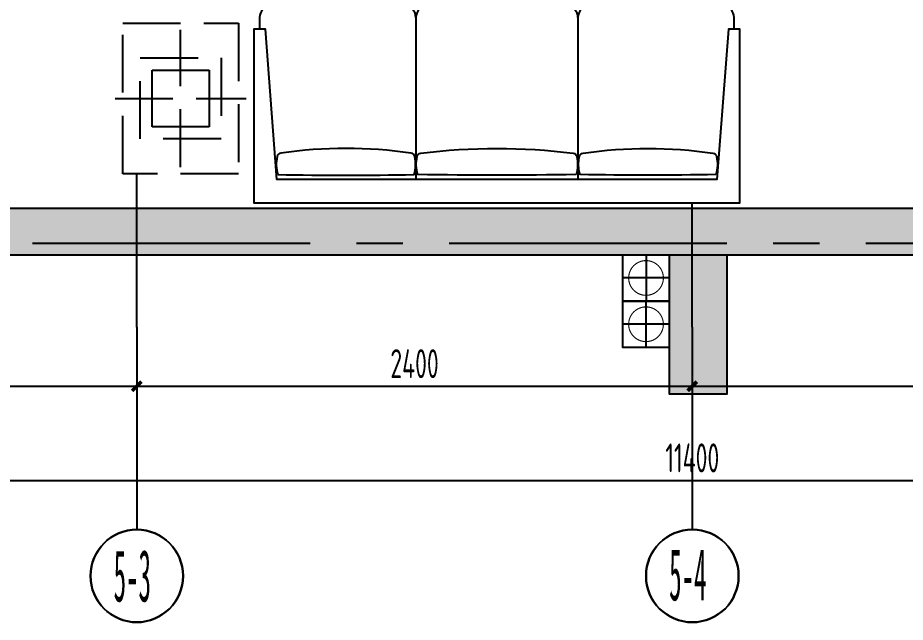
# Model space of a CAD drawing. Header units: millimetres. Extents: x -187744 to 2148, y -49419 to 6550.
# Drawn here: x -31707 to -27873, y -16749 to -14138 of the extents above; entities that cross this region are included whole.
import ezdxf
from ezdxf.enums import TextEntityAlignment as Align

# ---------------------------------------------------------------- set-up
doc = ezdxf.new("R2010")
doc.units = ezdxf.units.MM
doc.header["$LTSCALE"] = 1000
doc.header["$MEASUREMENT"] = 0
doc.set_wipeout_variables(frame=1)
for name, pattern in [('B1户型$0$DASH', [0.35, 0.25, -0.1]), ('CONTINOUS', [0]), ('M-CENTER', [1.8, 1.2, -0.2, 0.2, -0.2])]:
    doc.linetypes.add(name, pattern=pattern)
doc.layers.get('Defpoints').update_dxf_attribs({"color": 136})
for name, color, linetype in [('-F废水立管', 30, 'F废水50'), ('-Y雨水立管', 3, 'Y雨水50'), ('1#f35层以上墙柱-col_建筑$0$1#f35层以上墙柱-col$0$Col_1#_2F$0$0q-柱0', 3, 'Continuous'), ('1#f35层以上墙柱-col_建筑$0$1#f35层以上墙柱-col$0$Col_1#_2F$0$0q-柱填充', 251, 'Continuous'), ('A-AXIS', 150, 'Continuous'), ('A-DIM', 44, 'Continuous'), ('AXIS', 150, 'Continuous'), ('AXIS_TEXT', 50, 'Continuous'), ('B1户型$0$FURNITURE', 9, 'B1户型$0$DASH'), ('B1户型$0$WALL', 2, 'Continuous'), ('DOTE', 138, 'M-CENTER'), ('WALL', 160, 'Continuous'), ('轴字', 7, 'Continuous')]:
    doc.layers.add(name, color=color, linetype=linetype)
doc.layers.add('-给排水辅助线', color=201, linetype='Continuous', plot=False)
doc.styles.add('-linetext', font='(hs)华森字母.shx', dxfattribs={"width": 0.6, "bigfont": '(hs)华森汉字.shx'})
doc.styles.add('COMPLEX', font='COMPLEX')
doc.styles.add('H-DIM', font='archs.shx', dxfattribs={"width": 0.7})
doc.styles.add('S-黑体', font='simhei.ttf')
doc.linetypes.add('F废水50', pattern='A,50,-1,["F",-linetext,S=1.5,R=0,X=-0.75,Y=-0.75],-1', length=52)
doc.linetypes.add('Y雨水50', pattern='A,50,-1,["Y",-linetext,S=1.5,R=0,X=-0.75,Y=-0.75],-1', length=52)
doc.dimstyles.new('H_DIM_1', dxfattribs={"dimscale": 0, "dimtxt": 2.5, "dimasz": 0.8, "dimexe": 2, "dimexo": 1.5, "dimgap": 0.6, "dimtad": 1, "dimdec": 0, "dimzin": 12, "dimdsep": 46, "dimtxsty": 'H-DIM', "dimblk": 'ARCHTICK', "dimcen": 0.125, "dimclrd": 44, "dimclre": 44, "dimclrt": 50, "dimadec": 0, "dimazin": 0, "dimtfac": 1, "dimtdec": 0, "dimtix": 1, "dimtmove": 2, "dimatfit": 3, "dimldrblk": 'ARCHTICK', "dimfxl": 1, "dimtvp": 1, "dimtolj": 1, "dimtzin": 0, "dimarcsym": 0})

# ---------------------------------------------------------------- blocks, each defined once
blk = doc.blocks.new('_ArchTick')
at = {"color": 0, "linetype": 'ByBlock', "const_width": 0.4}
blk.add_lwpolyline([(-0.5, -0.5), (0.5, 0.5)], dxfattribs=at)
blk = doc.blocks.new('*D36')
at = {"layer": 'A-DIM', "color": 44, "lineweight": -2, "transparency": 16777216}
for p, q in [((-5792.1, -4461.9), (-5792.1, -5149.7)), ((5607.9, -4461.9), (5607.9, -5149.7)), ((-5792.1, -5049.7), (5607.9, -5049.7))]:
    blk.add_line(p, q, dxfattribs=at)
at = {"layer": 'Defpoints', "color": 0, "transparency": 16777216}
for p in [(-5792.1, -4386.9), (5607.9, -4386.9), (5607.9, -5049.7)]:
    blk.add_point(p, dxfattribs=at)
at = {"layer": 'A-DIM', "color": 44, "lineweight": -2, "transparency": 16777216, "xscale": 40, "yscale": 40, "zscale": 40, "rotation": 180}
blk.add_blockref('_ArchTick', (-5792.1, -5049.7), dxfattribs=at)
at = {"layer": 'A-DIM', "color": 44, "lineweight": -2, "transparency": 16777216, "xscale": 40, "yscale": 40, "zscale": 40}
blk.add_blockref('_ArchTick', (5607.9, -5049.7), dxfattribs=at)
at = {"layer": 'A-DIM', "color": 50, "transparency": 16777216, "insert": (-92.1, -4952), "char_height": 125, "attachment_point": 5, "style": 'H-DIM'}
blk.add_mtext('\\A1;11400', dxfattribs=at)
blk = doc.blocks.new('*D35')
at = {"layer": 'A-DIM', "color": 44, "lineweight": -2, "transparency": 16777216}
for p, q in [((-5792.1, -4461.9), (-5792.1, -4742.7)), ((-2492.1, -4461.9), (-2492.1, -4742.7)), ((-5792.1, -4642.7), (-2492.1, -4642.7))]:
    blk.add_line(p, q, dxfattribs=at)
at = {"layer": 'Defpoints', "color": 0, "transparency": 16777216}
for p in [(-5792.1, -4386.9), (-2492.1, -4386.9), (-2492.1, -4642.7)]:
    blk.add_point(p, dxfattribs=at)
at = {"layer": 'A-DIM', "color": 44, "lineweight": -2, "transparency": 16777216, "xscale": 40, "yscale": 40, "zscale": 40, "rotation": 180}
blk.add_blockref('_ArchTick', (-5792.1, -4642.7), dxfattribs=at)
at = {"layer": 'A-DIM', "color": 44, "lineweight": -2, "transparency": 16777216, "xscale": 40, "yscale": 40, "zscale": 40}
blk.add_blockref('_ArchTick', (-2492.1, -4642.7), dxfattribs=at)
at = {"layer": 'A-DIM', "color": 50, "transparency": 16777216, "insert": (-4142.1, -4550.2), "char_height": 125, "attachment_point": 5, "style": 'H-DIM'}
blk.add_mtext('\\A1;3300', dxfattribs=at)
blk = doc.blocks.new('*D34')
at = {"layer": 'A-DIM', "color": 44, "lineweight": -2, "transparency": 16777216}
for p, q in [((-2492.1, -4461.9), (-2492.1, -4742.7)), ((-92.1, -4461.9), (-92.1, -4742.7)), ((-2492.1, -4642.7), (-92.1, -4642.7))]:
    blk.add_line(p, q, dxfattribs=at)
at = {"layer": 'Defpoints', "color": 0, "transparency": 16777216}
for p in [(-2492.1, -4386.9), (-92.1, -4386.9), (-92.1, -4642.7)]:
    blk.add_point(p, dxfattribs=at)
at = {"layer": 'A-DIM', "color": 44, "lineweight": -2, "transparency": 16777216, "xscale": 40, "yscale": 40, "zscale": 40, "rotation": 180}
blk.add_blockref('_ArchTick', (-2492.1, -4642.7), dxfattribs=at)
at = {"layer": 'A-DIM', "color": 44, "lineweight": -2, "transparency": 16777216, "xscale": 40, "yscale": 40, "zscale": 40}
blk.add_blockref('_ArchTick', (-92.1, -4642.7), dxfattribs=at)
at = {"layer": 'A-DIM', "color": 50, "transparency": 16777216, "insert": (-1292.1, -4545), "char_height": 125, "attachment_point": 5, "style": 'H-DIM'}
blk.add_mtext('\\A1;2400', dxfattribs=at)
blk = doc.blocks.new('*D33')
at = {"layer": 'A-DIM', "color": 44, "lineweight": -2, "transparency": 16777216}
for p, q in [((-92.1, -4461.9), (-92.1, -4742.7)), ((2807.9, -4461.9), (2807.9, -4742.7)), ((-92.1, -4642.7), (2807.9, -4642.7))]:
    blk.add_line(p, q, dxfattribs=at)
at = {"layer": 'Defpoints', "color": 0, "transparency": 16777216}
for p in [(-92.1, -4386.9), (2807.9, -4386.9), (2807.9, -4642.7)]:
    blk.add_point(p, dxfattribs=at)
at = {"layer": 'A-DIM', "color": 44, "lineweight": -2, "transparency": 16777216, "xscale": 40, "yscale": 40, "zscale": 40, "rotation": 180}
blk.add_blockref('_ArchTick', (-92.1, -4642.7), dxfattribs=at)
at = {"layer": 'A-DIM', "color": 44, "lineweight": -2, "transparency": 16777216, "xscale": 40, "yscale": 40, "zscale": 40}
blk.add_blockref('_ArchTick', (2807.9, -4642.7), dxfattribs=at)
at = {"layer": 'A-DIM', "color": 50, "transparency": 16777216, "insert": (1357.9, -4547.6), "char_height": 125, "attachment_point": 5, "style": 'H-DIM'}
blk.add_mtext('\\A1;2900', dxfattribs=at)
blk = doc.blocks.new('_AXISO')
blk.add_circle((0, 0), 0.5)
at = {"layer": 'AXIS_TEXT', "style": 'COMPLEX', "width": 1.041667}
blk.add_attdef('A', text='', height=0.56, dxfattribs=at).set_placement((-0.25, -0.28), (0.25, -0.28), align=Align.FIT)
blk = doc.blocks.new('gslg002')
at = {"layer": '-给排水辅助线', "color": 251, "linetype": 'ByBlock'}
blk.add_lwpolyline([(28960.9, 54333.3), (29160.9, 54333.3), (29160.9, 54533.3), (28960.9, 54533.3)], close=True, dxfattribs=at)
at = {"layer": '-给排水辅助线', "linetype": 'ByBlock'}
for points in [[(29060.9, 54333.3), (29060.9, 54533.3)], [(28960.9, 54433.3), (29160.9, 54433.3)]]:
    blk.add_lwpolyline(points, dxfattribs=at)
at = {"const_width": 4.69}
blk.add_lwpolyline([(28985.9, 54433.3, 1), (29135.9, 54433.3, 1)], format="xyb", close=True, dxfattribs=at)
blk = doc.blocks.new('B1户型$0$A$C2A9069A9')
at = {"linetype": 'ByBlock'}
blk.add_wipeout([(650, 0), (650, 500), (0, 500), (0, 0)], dxfattribs=at).dxf.layer = 'B1户型$0$FURNITURE'
at = {"layer": 'B1户型$0$FURNITURE', "linetype": 'ByBlock'}
blk.add_lwpolyline([(650, 0), (650, 500), (0, 500), (0, 0)], close=True, dxfattribs=at)
at = {"linetype": 'ByBlock'}
blk.add_wipeout([(150, 75), (150, 425), (500, 425), (500, 75)], dxfattribs=at).dxf.layer = 'B1户型$0$FURNITURE'
at = {"layer": 'B1户型$0$FURNITURE', "linetype": 'ByBlock'}
for p, q in [((325, -33.2), (325, 533.2)), ((28.1, 250), (621.9, 250))]:
    blk.add_line(p, q, dxfattribs=at)
for points in [[(500, 75), (500, 425), (150, 425), (150, 75)], [(447.5, 127.5), (447.5, 372.5), (202.5, 372.5), (202.5, 127.5)]]:
    blk.add_lwpolyline(points, close=True, dxfattribs=at)
blk = doc.blocks.new('B1户型$0$做成ACAD TuKuai0305')
blk.add_wipeout([(84, 135.7), (84, 885.7), (2184, 885.7), (2184, 135.7), (2159, 135.7), (2158.8, 80.9), (2147.1, 53.2), (2113.2, 35.8), (1534, 35.7), (1498.6, 50.3), (1484.9, 76.2), (1469.4, 50.3), (1443.5, 36.6), (828, 36), (798.6, 50.3), (785, 75.7), (769.4, 50.3), (738.9, 35.9), (159, 35.7), (140.6, 39.2), (123.6, 50.3), (112, 68.6), (109, 83.7), (109, 135.7)]).dxf.layer = 'B1户型$0$FURNITURE'
at = {"layer": 'B1户型$0$FURNITURE', "linetype": 'Continuous', "lineweight": -2}
blk.add_lwpolyline([(1134, 35.7), (1127.2, 35.7), (834, 35.7, -0.414214), (784, 85.7, -0.414214), (734, 35.7), (159, 35.7, -0.414214), (109, 85.7), (109, 135.7), (84, 135.7), (84, 885.7), (1134, 885.7), (2184, 885.7), (2184, 135.7), (2159, 135.7), (2159, 85.7, -0.414214), (2109, 35.7), (1534, 35.7, -0.414214), (1484, 85.7, -0.414214), (1434, 35.7), (1140.8, 35.7)], format="xyb", close=True, dxfattribs=at)
at = {"layer": 'B1户型$0$FURNITURE', "linetype": 'Continuous'}
for points in [[(84, 885.7), (2184, 885.7), (2184, 135.7), (2134, 135.7), (2084, 785.9), (184, 785.9), (134, 135.7), (84, 135.7), (84, 885.7)], [(784, 85.7), (784.1, 785.9)], [(1484, 85.7), (1484.1, 785.9)]]:
    blk.add_lwpolyline(points, dxfattribs=at)
for points in [[(187.3, 764.3, -0.008996), (776.3, 764.3, -0.12873), (778.8, 686.1, -0.310462), (763.3, 671.8, -0.072657), (200.2, 671.8, -0.310462), (184.7, 686.1, -0.12873), (187.3, 764.3, -0.746294)], [(1476.2, 764.3, 0.007743), (791.8, 764.3, 0.12873), (789.3, 686.1, 0.310462), (804.8, 671.8, 0.062134), (1463.2, 671.8, 0.310462), (1478.7, 686.1, 0.12873), (1476.2, 764.3, 0.746294)], [(2080.3, 764.3, 0.009023), (1493, 764.3, 0.12873), (1490.5, 686.1, 0.310462), (1506, 671.8, 0.072882), (2067.4, 671.8, 0.310462), (2082.9, 686.1, 0.12873), (2080.3, 764.3, 0.746294)]]:
    blk.add_lwpolyline(points, format="xyb", dxfattribs=at)
blk = doc.blocks.new('B1柱子')
at = {"layer": '1#f35层以上墙柱-col_建筑$0$1#f35层以上墙柱-col$0$Col_1#_2F$0$0q-柱填充'}
h = blk.add_hatch(color=256, dxfattribs=at)
h.dxf.hatch_style = 1
h.paths.add_polyline_path([(615891.3, 91934.4), (615891.3, 91334.4), (619191.3, 91334.4), (619191.3, 90734.4), (619441.3, 90734.4), (619441.3, 91334.4), (622291.3, 91334.4), (622291.3, 91534.5), (616141.3, 91534.4), (616141.3, 91934.4)])
at = {"layer": '1#f35层以上墙柱-col_建筑$0$1#f35层以上墙柱-col$0$Col_1#_2F$0$0q-柱0'}
blk.add_lwpolyline([(619191.3, 91334.4), (619191.3, 90734.4), (619441.3, 90734.4), (619441.3, 91334.4)], dxfattribs=at)
at = {"layer": 'WALL'}
blk.add_lwpolyline([(615891.3, 91934.4), (615891.3, 91334.4), (619191.3, 91334.4), (619191.3, 90734.4), (619441.3, 90734.4), (619441.3, 91334.4), (622291.3, 91334.4), (622291.3, 91534.5), (616141.3, 91534.4), (616141.3, 91934.4)], close=True, dxfattribs=at)
at = {"layer": '-F废水立管', "linetype": 'CONTINOUS', "ltscale": 10, "xscale": -1}
blk.add_blockref('gslg002', (648152.2, 36601.1), dxfattribs=at)
at = {"layer": '-Y雨水立管', "linetype": 'CONTINOUS', "ltscale": 10, "xscale": -1, "rotation": 90}
blk.add_blockref('gslg002', (673524.6, 120295.2), dxfattribs=at)
blk = doc.blocks.new('QBLOCK2019073115112111')
for centre in [(-2492.1, -5461.9), (-2492.1, -5461.9), (-92.1, -5461.9), (-92.1, -5461.9)]:
    blk.add_circle(centre, 200)
at = {"layer": 'AXIS'}
for p, q in [((-2492.1, -4386.9), (-2492.1, -5261.9)), ((-92.1, -4386.9), (-92.1, -5261.9))]:
    blk.add_line(p, q, dxfattribs=at)
at = {"layer": 'DOTE'}
for p, q in [((-2492.1, -4386.9), (-2492.1, 4572.4)), ((-92.1, -4386.9), (-92.1, 4572.4)), ((-6542.9, -4024.9), (6625.8, -4024.9))]:
    blk.add_line(p, q, dxfattribs=at)
at = {"layer": 'A-AXIS'}
ref = blk.add_blockref('_AXISO', (-2492.1, -5461.9), dxfattribs=dict(at, xscale=-400, yscale=400, zscale=400, rotation=180))
ref.add_attrib('A', '5-3', dxfattribs={"layer": '轴字', "color": 2, "height": 224, "style": 'S-黑体', "width": 0.333659}).set_placement((-2592.1, -5572.7), (-2430.8, -5572.7), align=Align.FIT)
ref = blk.add_blockref('_AXISO', (-92.1, -5461.9), dxfattribs=dict(at, xscale=-400, yscale=400, zscale=400, rotation=180))
ref.add_attrib('A', '5-4', dxfattribs={"layer": '轴字', "color": 2, "height": 224, "style": 'S-黑体', "width": 0.333659}).set_placement((-192.1, -5567.6), (-30.8, -5567.6), align=Align.FIT)
at = {"layer": 'AXIS_TEXT', "style": 'COMPLEX', "width": 1.041667}
for p, p2 in [((-5892.1, 5527.8), (-5692.1, 5527.8)), ((-5892.1, 5527.8), (-5692.1, 5527.8)), ((-5192.1, 5527.8), (-4992.1, 5527.8)), ((-5192.1, 5527.8), (-4992.1, 5527.8)), ((-3492.1, 5527.8), (-3292.1, 5527.8)), ((-3492.1, 5527.8), (-3292.1, 5527.8)), ((-2592.1, 5527.8), (-2392.1, 5527.8)), ((-2592.1, 5527.8), (-2392.1, 5527.8)), ((-192.1, 5527.8), (7.9, 5527.8)), ((-192.1, 5527.8), (7.9, 5527.8)), ((2707.9, 5527.8), (2907.9, 5527.8)), ((2707.9, 5527.8), (2907.9, 5527.8)), ((4507.9, 5527.8), (4707.9, 5527.8)), ((4507.9, 5527.8), (4707.9, 5527.8)), ((5507.9, 5527.8), (5707.9, 5527.8)), ((5507.9, 5527.8), (5707.9, 5527.8)), ((-7660.5, 3713.1), (-7460.5, 3713.1)), ((-7660.5, 3713.1), (-7460.5, 3713.1)), ((7521.1, 3713.1), (7521.6, 3713.1)), ((7521.1, 3713.1), (7521.6, 3713.1)), ((-7660.5, 2463.1), (-7460.5, 2463.1)), ((-7660.5, 2463.1), (-7460.5, 2463.1)), ((7521.1, 2463.1), (7521.6, 2463.1)), ((7521.1, 2463.1), (7521.6, 2463.1)), ((-7660.5, 1413.1), (-7460.5, 1413.1)), ((-7660.5, 1413.1), (-7460.5, 1413.1)), ((7521.1, 1413.1), (7521.6, 1413.1)), ((7521.1, 1413.1), (7521.6, 1413.1)), ((-7660.5, 263.1), (-7460.5, 263.1)), ((-7660.5, 263.1), (-7460.5, 263.1)), ((7521.1, 263.1), (7521.6, 263.1)), ((7521.1, 263.1), (7521.6, 263.1)), ((-7660.5, -736.9), (-7460.5, -736.9)), ((-7660.5, -736.9), (-7460.5, -736.9)), ((7521.1, -736.9), (7521.6, -736.9)), ((7521.1, -736.9), (7521.6, -736.9)), ((-7660.5, -1436.9), (-7460.5, -1436.9)), ((-7660.5, -1436.9), (-7460.5, -1436.9)), ((7521.1, -1436.9), (7521.6, -1436.9)), ((7521.1, -1436.9), (7521.6, -1436.9)), ((-7660.5, -2536.9), (-7460.5, -2536.9)), ((-7660.5, -2536.9), (-7460.5, -2536.9)), ((7521.1, -2536.9), (7521.6, -2536.9)), ((7521.1, -2536.9), (7521.6, -2536.9)), ((-7660.5, -4136.9), (-7460.5, -4136.9)), ((-7660.5, -4136.9), (-7460.5, -4136.9)), ((7521.1, -4136.9), (7521.6, -4136.9)), ((7521.1, -4136.9), (7521.6, -4136.9)), ((-5892.1, -5349.9), (-5891.6, -5349.9)), ((-5892.1, -5349.9), (-5891.6, -5349.9)), ((-5192.1, -5349.9), (-5191.6, -5349.9)), ((-5192.1, -5349.9), (-5191.6, -5349.9)), ((-3492.1, -5351.1), (-3491.6, -5351.1)), ((-3492.1, -5351.1), (-3491.6, -5351.1)), ((-2592.1, -5349.9), (-2591.6, -5349.9)), ((-2592.1, -5349.9), (-2591.6, -5349.9)), ((-192.1, -5349.9), (-191.6, -5349.9)), ((-192.1, -5349.9), (-191.6, -5349.9)), ((2707.9, -5349.9), (2708.4, -5349.9)), ((2707.9, -5349.9), (2708.4, -5349.9)), ((4507.9, -5349.9), (4508.4, -5349.9)), ((4507.9, -5349.9), (4508.4, -5349.9)), ((5507.9, -5349.9), (5508.4, -5349.9)), ((5507.9, -5349.9), (5508.4, -5349.9))]:
    blk.add_attdef('A', text='', height=224, dxfattribs=at).set_placement(p, p2, align=Align.FIT)
at = {"layer": 'A-DIM'}
for p1, p2, distance, picture, middle in [((-5792.1, -4386.9), (5607.9, -4386.9), -662.9, '*D36', (-92.1, -4952)), ((-5792.1, -4386.9), (-2492.1, -4386.9), -255.9, '*D35', (-4142.1, -4550.2)), ((-2492.1, -4386.9), (-92.1, -4386.9), -255.9, '*D34', (-1292.1, -4545)), ((-92.1, -4386.9), (2807.9, -4386.9), -255.9, '*D33', (1357.9, -4547.6))]:
    dim = blk.add_aligned_dim(p1=p1, p2=p2, distance=distance, dimstyle='H_DIM_1', override={"dimscale": 50}, dxfattribs=at)
    dim.commit()
    dim.dimension.update_dxf_attribs({"geometry": picture, "text_midpoint": middle})

msp = doc.modelspace()

# ---------------------------------------------------------------- linework, layer by layer
at = {"layer": '1#f35层以上墙柱-col_建筑$0$1#f35层以上墙柱-col$0$Col_1#_2F$0$0q-柱0'}
msp.add_lwpolyline([(-28892.5, -15161.5), (-28892.5, -15761.5), (-28642.5, -15761.5), (-28642.5, -15161.5)], dxfattribs=at)
at = {"layer": 'B1户型$0$WALL'}
for p, q in [((-24542.5, -14961.5), (-31992.5, -14961.5)), ((-32092.5, -15161.5), (-24542.5, -15161.5))]:
    msp.add_line(p, q, dxfattribs=at)

# ---------------------------------------------------------------- block references
at = {"layer": '-F废水立管', "linetype": 'CONTINOUS', "ltscale": 10, "xscale": -1}
msp.add_blockref('gslg002', (68.3, -69894.8), dxfattribs=at)
at = {"layer": '-Y雨水立管', "linetype": 'CONTINOUS', "ltscale": 10, "xscale": -1, "rotation": 90}
msp.add_blockref('gslg002', (25440.8, 13799.4), dxfattribs=at)
at = {"layer": 'A-AXIS'}
msp.add_blockref('QBLOCK2019073115112111', (-28700.4, -11086.6), dxfattribs=at)

# ---------------------------------------------------------------- next in the draw order: block references
at = {"layer": 'B1户型$0$FURNITURE', "xscale": -1}
for name, p, rotation in [('B1户型$0$做成ACAD TuKuai0305', (-30770.7, -14050.8), 180), ('B1户型$0$A$C2A9069A9', (-31252.9, -14811.1), 270)]:
    msp.add_blockref(name, p, dxfattribs=dict(at, rotation=rotation))

# ---------------------------------------------------------------- next in the draw order: hatches: boundary and pattern name
at = {"layer": '1#f35层以上墙柱-col_建筑$0$1#f35层以上墙柱-col$0$Col_1#_2F$0$0q-柱填充'}
h = msp.add_hatch(color=256, dxfattribs=at)
h.dxf.hatch_style = 1
h.paths.add_polyline_path([(-32192.5, -14561.5), (-32192.5, -15161.5), (-28892.5, -15161.5), (-28892.5, -15761.5), (-28642.5, -15761.5), (-28642.5, -15161.5), (-25792.5, -15161.5), (-25792.5, -14961.3), (-31942.5, -14961.5), (-31942.5, -14561.5)])

# ---------------------------------------------------------------- next in the draw order: linework, layer by layer
at = {"layer": '1#f35层以上墙柱-col_建筑$0$1#f35层以上墙柱-col$0$Col_1#_2F$0$0q-柱0'}
msp.add_lwpolyline([(-32192.5, -14561.5), (-32192.5, -15161.5), (-28892.5, -15161.5), (-28892.5, -15761.5), (-28642.5, -15761.5), (-28642.5, -15161.5), (-25792.5, -15161.5), (-25792.5, -14961.3), (-31942.5, -14961.5), (-31942.5, -14561.5)], close=True, dxfattribs=at)

# ---------------------------------------------------------------- next in the draw order: block references
msp.add_blockref('B1柱子', (-648083.9, -106495.8))

doc.saveas('drawing.dxf')
